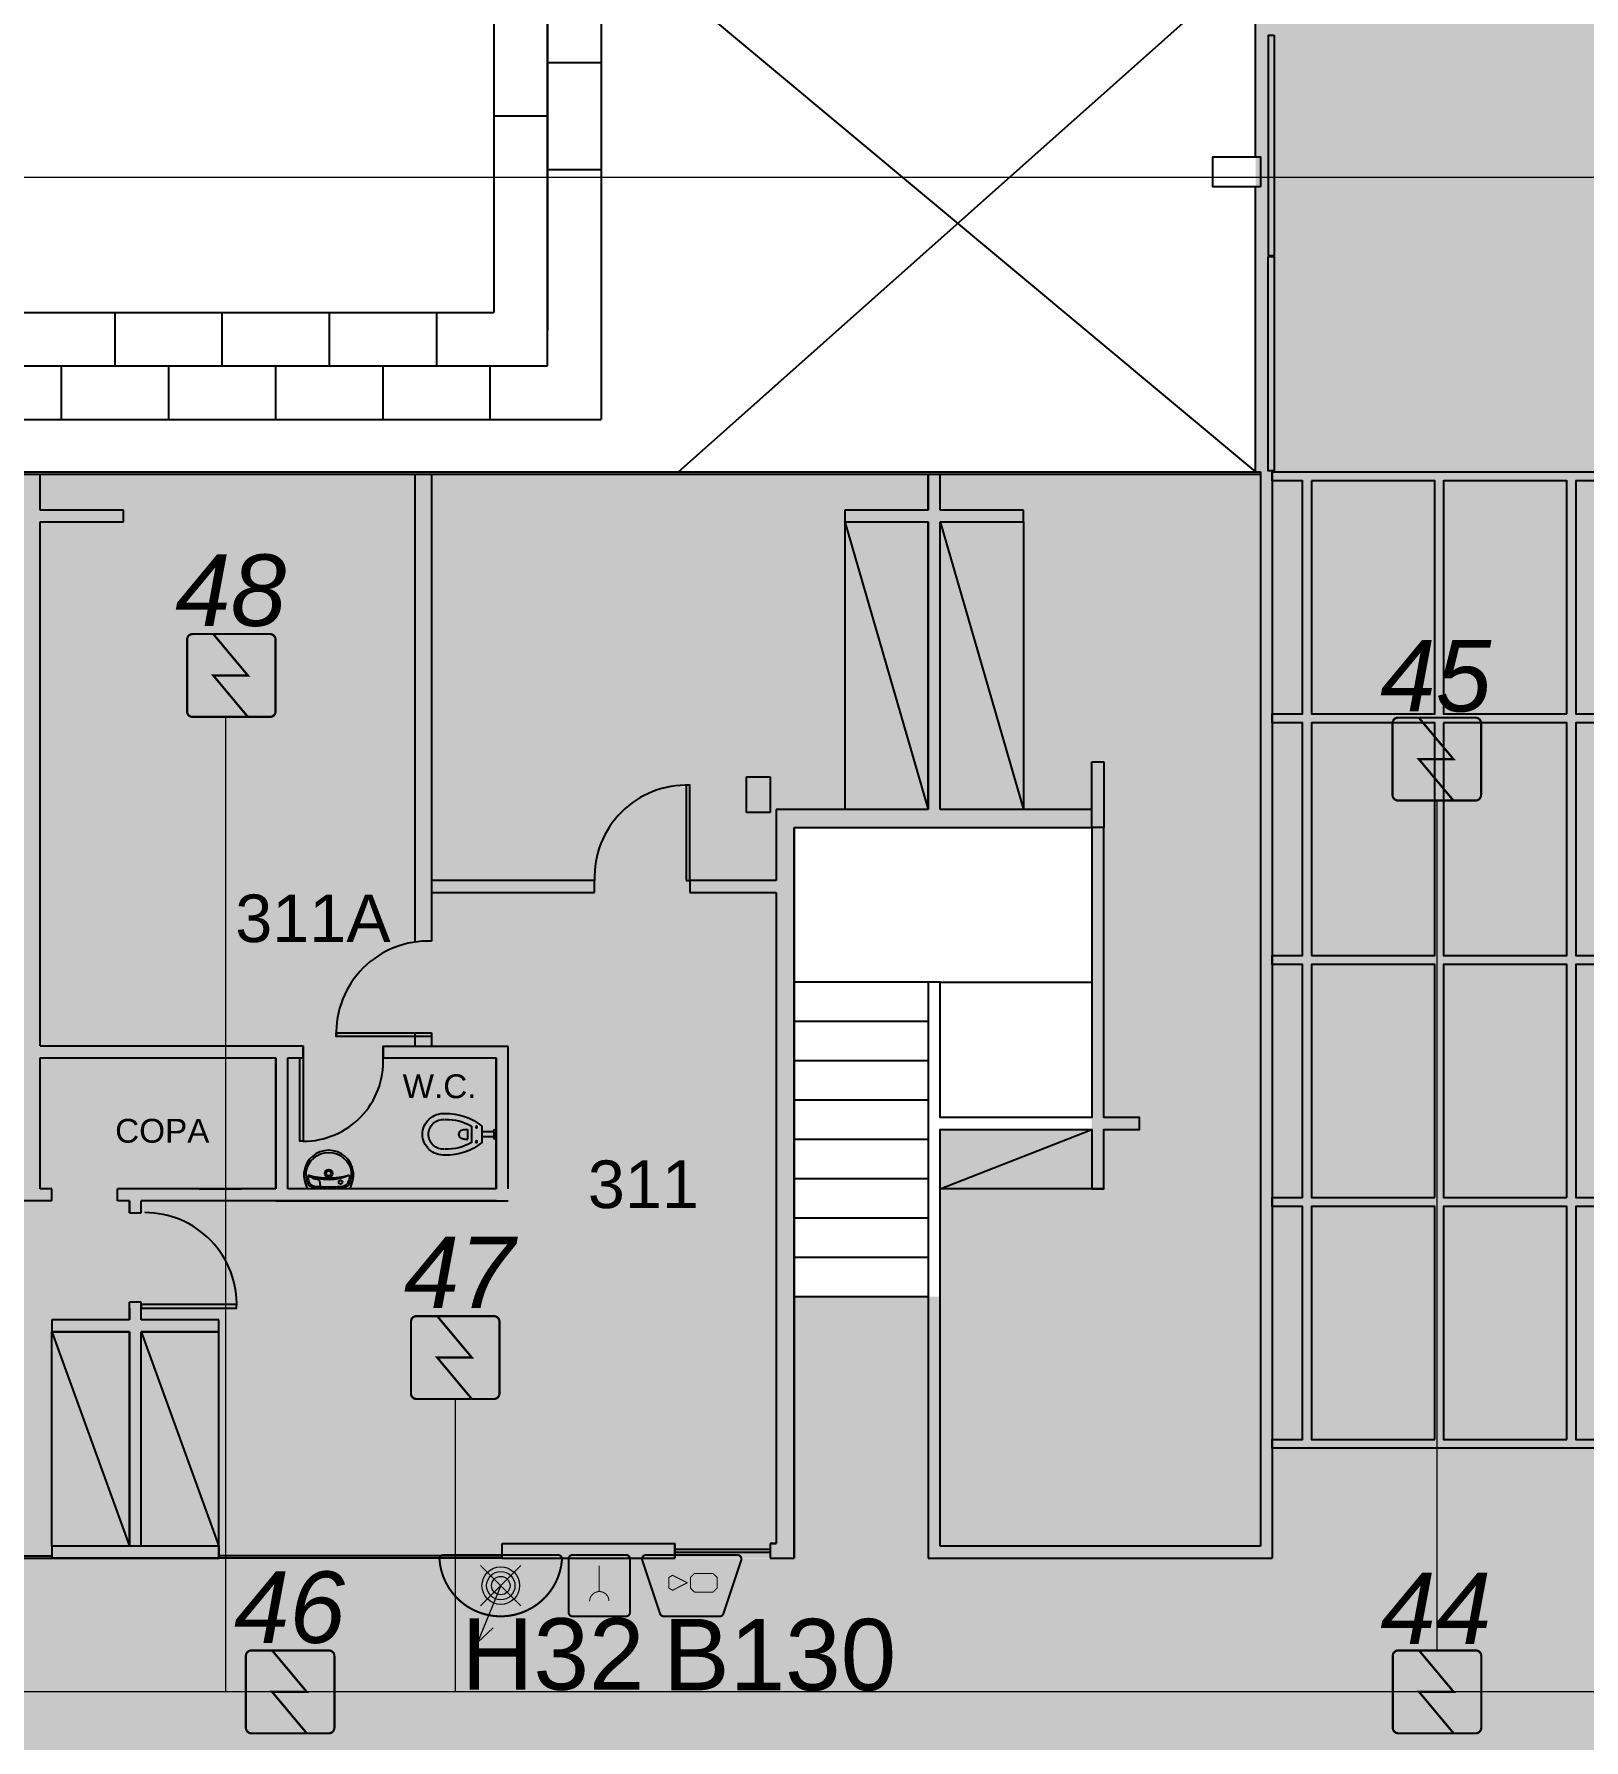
# Model space of a CAD drawing. Header units: metres. Extents: x -331 to 2982, y 362 to 2539.
# Drawn here: x 759.83 to 772.84, y 2203.98 to 2218.31 of the extents above; entities that cross this region are included whole.
import ezdxf
from ezdxf.enums import TextEntityAlignment as Align

# ---------------------------------------------------------------- set-up
doc = ezdxf.new("R2010")
doc.units = ezdxf.units.M
doc.layers.get('0').update_dxf_attribs({"color": 251})
doc.layers.add('_corredores', color=251, linetype='Continuous', plot=False)
doc.layers.add('_salas', color=251, linetype='Continuous', plot=False)
for name, color, linetype in [('ALV', 251, 'Continuous'), ('CX', 251, 'Continuous'), ('Det', 251, 'Continuous'), ('DET. FUMAÇA', 1, 'Continuous'), ('Det_Vigas', 251, 'Continuous'), ('Div', 251, 'Continuous'), ('Est', 251, 'Continuous'), ('Mob', 251, 'Continuous'), ('Pis', 251, 'Continuous'), ('SALAS NOVAS', 7, 'Continuous'), ('Texto_Salas', 251, 'Continuous'), ('vid', 251, 'Continuous')]:
    doc.layers.add(name, color=color, linetype=linetype)
doc.styles.add('ARIAL', font='arial.ttf')
doc.styles.add('DESTAQUE', font='arial.ttf', dxfattribs={"height": 0.4})
doc.styles.add('X3G_ENTITY_1416C355', font='arial.ttf', dxfattribs={"height": 0.6})
doc.styles.add('X3G_ENTITY_1416C3B3', font='arial.ttf', dxfattribs={"height": 0.6})
doc.styles.add('X3G_ENTITY_1416C3B6', font='arial.ttf', dxfattribs={"height": 0.6})
doc.styles.add('X3G_ENTITY_1416C3B9', font='arial.ttf', dxfattribs={"height": 0.6})
doc.styles.add('X3G_ENTITY_1416C3BC', font='arial.ttf', dxfattribs={"height": 0.6})
doc.styles.add('X3G_ENTITY_1416C43A', font='arial.ttf', dxfattribs={"height": 0.6})
doc.styles.add('X3G_ENTITY_1422A8F3', font='arial.ttf', dxfattribs={"height": 0.6})

# ---------------------------------------------------------------- blocks, each defined once
blk = doc.blocks.new('WEW')
at = {"color": 1, "lineweight": 0, "true_color": 0xe60000}
for p, q in [((1781.244, 994.005), (1781.439, 994.482)), ((1781.439, 994.482), (1781.308, 994.36)), ((1781.439, 994.482), (1781.447, 994.302)), ((1781.075, 994.175), (1781.413, 993.836)), ((1781.413, 994.175), (1781.075, 993.836))]:
    blk.add_line(p, q, dxfattribs=at)
at = {"color": 1, "true_color": 0xe60000, "const_width": 0.0172}
for points in [[(1779.259, 993.747), (1780.023, 993.747, 0.511918), (1780.056, 993.793), (1779.907, 994.24, 0.322823), (1779.874, 994.263), (1779.408, 994.263, 0.322823), (1779.375, 994.24), (1779.226, 993.793, 0.511918)], [(1780.193, 994.263), (1780.641, 994.263, -0.414214), (1780.675, 994.229), (1780.675, 993.782, -0.414214), (1780.641, 993.747), (1780.193, 993.747, -0.414214), (1780.159, 993.782), (1780.159, 994.229, -0.414214)], [(1780.764, 993.748), (1781.724, 993.748, 0.435311), (1781.759, 993.784, 0.930949), (1780.73, 993.784, 0.435311)]]:
    blk.add_lwpolyline(points, format="xyb", close=True, dxfattribs=at)
at = {"color": 1, "true_color": 0xe60000, "const_width": 0.0086}
for points in [[(1780.336, 994.135), (1780.338, 994.117), (1780.344, 994.099), (1780.351, 994.088), (1780.365, 994.073), (1780.373, 994.067), (1780.386, 994.06), (1780.397, 994.057), (1780.413, 994.055), (1780.421, 994.055), (1780.431, 994.056), (1780.45, 994.062), (1780.464, 994.07), (1780.477, 994.082), (1780.488, 994.096), (1780.494, 994.11), (1780.497, 994.122), (1780.498, 994.13), (1780.498, 994.136)], [(1780.417, 993.837), (1780.417, 994.055)]]:
    blk.add_lwpolyline(points, dxfattribs=at)
for points in [[(1779.463, 994.06), (1779.617, 994.06), (1779.652, 994.026), (1779.652, 993.936), (1779.617, 993.902), (1779.463, 993.902), (1779.428, 993.936), (1779.428, 994.026)], [(1779.832, 993.936), (1779.832, 994.026), (1779.802, 994.044), (1779.679, 993.981), (1779.802, 993.918)]]:
    blk.add_lwpolyline(points, close=True, dxfattribs=at)
at = {"color": 1, "lineweight": 0, "true_color": 0xe60000}
for radius in [0.158, 0.119, 0.0774]:
    blk.add_circle((1781.244, 994.005), radius, dxfattribs=at)
blk = doc.blocks.new('Detector de fumaça')
at = {"layer": 'DET. FUMAÇA', "linetype": 'Continuous', "lineweight": 15, "const_width": 0.0187}
blk.add_lwpolyline([(774.599, 539.816), (775.249, 539.816, -0.414214), (775.296, 539.769), (775.296, 539.167, -0.414214), (775.249, 539.12), (774.599, 539.12, -0.414214), (774.553, 539.167), (774.553, 539.769, -0.414214)], format="xyb", close=True, dxfattribs=at)
blk.add_lwpolyline([(774.773, 539.816), (775.064, 539.468), (774.773, 539.468), (775.064, 539.12)], dxfattribs=at)
blk = doc.blocks.new('VASO')
at = {"layer": 'Mob'}
for p, q in [((302.351, 172.465), (302.38, 172.465)), ((302.38, 172.465), (302.38, 172.383)), ((302.411, 172.354), (302.411, 172.494)), ((302.499, 172.354), (302.499, 172.494)), ((302.599, 172.444), (302.499, 172.444)), ((302.599, 172.444), (302.599, 172.455)), ((302.599, 172.404), (302.599, 172.444)), ((302.619, 172.464), (302.609, 172.464)), ((302.619, 172.424), (302.619, 172.464)), ((302.351, 172.383), (302.38, 172.383)), ((302.599, 172.404), (302.499, 172.404)), ((302.599, 172.404), (302.599, 172.393)), ((302.619, 172.383), (302.609, 172.383)), ((302.619, 172.424), (302.619, 172.383))]:
    blk.add_line(p, q, dxfattribs=at)
for centre in [(302.453, 172.486), (302.453, 172.362)]:
    blk.add_circle(centre, 0.00707, dxfattribs=at)
for centre, radius, start, end in [((302.178, 172.42), 0.179, 86.6811, 178.7962), ((302.205, 172.134), 0.464, 50.6979, 92.0637), ((302.178, 172.42), 0.129, 86.6811, 178.7962), ((302.205, 172.134), 0.414, 60.1325, 92.0637), ((302.349, 172.422), 0.043, 86.6811, 178.7962), ((302.609, 172.455), 0.00935, 90, 180), ((302.178, 172.427), 0.179, 181.2038, 273.3189), ((302.178, 172.427), 0.129, 181.2038, 273.3189), ((302.205, 172.713), 0.464, 267.9363, 309.3021), ((302.205, 172.713), 0.414, 267.9363, 299.8675), ((302.349, 172.426), 0.043, 181.2038, 273.3189), ((302.609, 172.393), 0.00935, 180, 270)]:
    blk.add_arc(centre, radius, start, end, dxfattribs=at)
blk = doc.blocks.new('7c093587-be9b-4e51-a78e-42ca17a7b18c')
at = {"layer": 'CX', "color": 251, "ltscale": 8}
blk.add_lwpolyline([(762.059, 2209.711), (762.089, 2209.711), (762.089, 2209.011), (762.059, 2209.011)], close=True, dxfattribs=at)
blk.add_arc((762.089, 2209.682), 0.671, 270, 2.5089, dxfattribs=at)

msp = doc.modelspace()

# ---------------------------------------------------------------- hatches: boundary and pattern name
at = {"layer": '_corredores', "transparency": 33554508}
h = msp.add_hatch(color=256, dxfattribs=at)
h.dxf.hatch_style = 1
h.paths.add_polyline_path([(851.611, 2224.542), (870.381, 2224.542), (870.381, 2226.378), (870.191, 2226.378), (870.191, 2226.575), (870.005, 2226.762), (866.306, 2226.763), (866.29, 2226.729), (866.185, 2226.811), (865.424, 2227.572), (863.996, 2227.572), (862.567, 2227.572), (861.757, 2226.763), (861.722, 2226.763), (861.718, 2226.762), (861.705, 2226.761), (861.687, 2226.761), (858.092, 2226.763), (857.746, 2226.416), (857.399, 2226.763), (853.806, 2226.763), (853.79, 2226.729), (853.686, 2226.811), (852.924, 2227.572), (851.496, 2227.572), (849.749, 2227.572), (849.749, 2226.812), (849.609, 2226.812), (849.609, 2229.892), (844.805, 2229.892), (844.805, 2226.871), (844.864, 2226.812), (845.246, 2227.194), (845.628, 2226.812), (845.246, 2226.43), (844.805, 2226.871), (844.805, 2226.753), (844.815, 2226.763), (840.708, 2226.763), (840.376, 2226.43), (840.043, 2226.763), (836.436, 2226.763), (836.42, 2226.729), (836.316, 2226.811), (835.554, 2227.572), (834.126, 2227.572), (832.698, 2227.572), (831.888, 2226.763), (831.852, 2226.763), (831.849, 2226.762), (831.835, 2226.761), (831.817, 2226.761), (828.223, 2226.763), (827.876, 2226.416), (827.529, 2226.763), (823.936, 2226.763), (823.92, 2226.729), (823.815, 2226.811), (823.054, 2227.572), (821.626, 2227.572), (820.197, 2227.572), (819.387, 2226.763), (819.352, 2226.763), (819.348, 2226.762), (819.335, 2226.761), (819.317, 2226.761), (815.722, 2226.763), (815.376, 2226.416), (815.029, 2226.763), (811.436, 2226.763), (811.42, 2226.729), (811.315, 2226.811), (810.554, 2227.572), (809.126, 2227.572), (807.697, 2227.572), (806.887, 2226.763), (806.852, 2226.763), (806.848, 2226.762), (806.835, 2226.761), (806.817, 2226.761), (803.222, 2226.763), (802.876, 2226.416), (802.529, 2226.763), (798.936, 2226.763), (798.92, 2226.729), (798.815, 2226.811), (798.054, 2227.572), (796.626, 2227.572), (795.197, 2227.572), (794.387, 2226.763), (794.352, 2226.763), (794.348, 2226.762), (794.335, 2226.761), (794.317, 2226.761), (790.722, 2226.763), (790.376, 2226.416), (790.029, 2226.763), (786.436, 2226.763), (786.42, 2226.729), (786.315, 2226.811), (785.554, 2227.572), (784.126, 2227.572), (782.697, 2227.572), (781.887, 2226.763), (781.852, 2226.763), (781.848, 2226.762), (781.835, 2226.761), (781.817, 2226.761), (778.222, 2226.763), (777.876, 2226.416), (777.529, 2226.763), (773.936, 2226.763), (773.92, 2226.729), (773.816, 2226.811), (773.054, 2227.572), (771.626, 2227.572), (770.197, 2227.572), (769.387, 2226.763), (769.352, 2226.763), (769.348, 2226.762), (769.335, 2226.761), (769.317, 2226.761), (765.617, 2226.762), (765.431, 2226.575), (765.431, 2226.378), (765.241, 2226.378), (765.241, 2224.542), (770.086, 2224.542), (770.086, 2214.629), (770.226, 2214.629), (770.226, 2205.509), (767.338, 2205.509), (767.338, 2207.704), (766.211, 2207.704), (766.211, 2205.509), (751.111, 2205.509), (751.111, 2210.741), (749.911, 2210.741), (749.911, 2205.509), (746.061, 2205.509), (746.061, 2201.894), (748.431, 2201.894), (748.431, 2203.594), (748.031, 2203.594), (748.031, 2203.794), (754.456, 2203.794), (754.456, 2203.594), (754.131, 2203.594), (754.131, 2201.894), (754.456, 2201.894), (754.456, 2201.694), (754.456, 2201.169), (757.956, 2201.169), (757.956, 2203.569), (757.956, 2203.769), (768.011, 2203.769), (768.011, 2203.749), (768.816, 2203.749), (768.816, 2195.789), (767.986, 2195.789), (767.986, 2195.769), (762.346, 2195.769), (761.071, 2195.769), (761.071, 2193.044), (754.156, 2193.044), (752.481, 2193.044), (752.481, 2160.519), (752.481, 2157.069), (754.081, 2157.069), (754.081, 2160.544), (753.906, 2160.544), (753.906, 2163.419), (754.171, 2163.419), (754.171, 2187.629), (760.806, 2187.629), (760.806, 2187.719), (773.011, 2187.719), (775.861, 2187.719), (782.791, 2187.719), (782.791, 2190.319), (775.861, 2190.319), (772.986, 2190.319), (772.986, 2195.79), (771.756, 2195.789), (771.756, 2203.744), (773.121, 2203.744), (773.121, 2203.829), (845.141, 2203.829), (845.141, 2195.819), (845.261, 2195.819), (845.261, 2190.319), (839.761, 2190.319), (839.761, 2188.494), (845.261, 2188.494), (845.261, 2187.569), (849.661, 2187.569), (849.661, 2185.094), (852.261, 2185.094), (852.261, 2183.894), (853.061, 2183.894), (853.061, 2176.889), (852.261, 2176.889), (852.261, 2175.254), (853.061, 2175.254), (853.061, 2168.394), (852.261, 2168.394), (852.261, 2166.994), (853.061, 2166.994), (853.061, 2159.489), (825.261, 2159.489), (825.261, 2158.669), (814.561, 2158.669), (814.561, 2159.469), (811.031, 2159.469), (811.031, 2158.069), (813.081, 2158.069), (813.081, 2157.769), (812.881, 2157.769), (812.881, 2156.869), (827.081, 2156.869), (827.081, 2158.069), (854.661, 2158.069), (854.661, 2183.893), (855.756, 2183.893), (855.756, 2184.657), (854.661, 2184.657), (854.661, 2186.757), (855.756, 2186.757), (855.756, 2187.519), (852.011, 2187.519), (852.011, 2187.719), (870.321, 2187.719), (870.321, 2195.769), (866.411, 2195.769), (866.411, 2195.773), (852.411, 2195.789), (852.411, 2195.699), (852.411, 2190.369), (849.561, 2190.369), (849.561, 2205.509), (845.001, 2205.509), (845.001, 2208.659), (849.561, 2208.659), (849.561, 2208.919), (849.561, 2212.194), (852.211, 2212.194), (852.211, 2214.629), (851.611, 2214.629)])
h.paths.add_polyline_path([(845.931, 2221.609), (845.47, 2221.609), (845.47, 2222.029), (843.97, 2222.029), (843.97, 2221.609), (843.95, 2220.109), (845.93, 2220.109), (845.931, 2214.629), (846.008, 2214.629), (846.008, 2210.809), (843.811, 2210.809), (843.811, 2205.509), (835.011, 2205.509), (835.011, 2210.809), (833.811, 2210.809), (833.811, 2205.509), (825.011, 2205.509), (825.011, 2210.809), (823.811, 2210.809), (823.811, 2205.509), (815.011, 2205.509), (815.011, 2210.809), (813.811, 2210.809), (813.811, 2205.509), (805.011, 2205.509), (805.011, 2210.809), (803.811, 2210.809), (803.811, 2205.509), (795.011, 2205.509), (795.011, 2210.809), (793.811, 2210.809), (793.811, 2205.509), (785.011, 2205.509), (785.011, 2210.809), (783.811, 2210.809), (783.811, 2205.509), (775.011, 2205.509), (775.011, 2210.809), (773.981, 2210.809), (773.981, 2205.509), (773.196, 2205.509), (773.196, 2214.629), (773.126, 2214.629), (773.125, 2220.109), (775.146, 2220.109), (775.146, 2221.609), (775.126, 2221.609), (775.126, 2222.029), (773.626, 2222.029), (773.626, 2221.609), (773.166, 2221.609), (773.166, 2224.542), (845.931, 2224.541)], flags=16)
h.paths.add_polyline_path([(851.496, 2226.43), (851.114, 2226.812), (851.496, 2227.194), (851.878, 2226.812)], flags=16)
h.paths.add_polyline_path([(834.508, 2226.812), (834.126, 2226.43), (833.744, 2226.812), (834.126, 2227.194)], flags=16)
h.paths.add_polyline_path([(863.614, 2226.812), (863.996, 2227.194), (864.378, 2226.812), (863.996, 2226.43)], flags=16)
h.paths.add_polyline_path([(822.008, 2226.812), (821.626, 2226.43), (821.244, 2226.812), (821.626, 2227.194)], flags=16)
h.paths.add_polyline_path([(864.389, 2190.556), (864.551, 2190.634), (864.712, 2190.35), (866.013, 2191.248, -0.431733), (866.332, 2192.391), (865.598, 2193.79), (865.28, 2193.589), (865.172, 2193.734, -2.788173)], flags=16)
h.paths.add_polyline_path([(809.508, 2226.812), (809.126, 2226.43), (808.744, 2226.812), (809.126, 2227.194)], flags=16)
h.paths.add_polyline_path([(797.008, 2226.812), (796.626, 2226.43), (796.244, 2226.812), (796.626, 2227.194)], flags=16)
h.paths.add_polyline_path([(784.507, 2226.812), (784.126, 2226.43), (783.744, 2226.812), (784.126, 2227.194)], flags=16)
h.paths.add_polyline_path([(772.008, 2226.812), (771.626, 2226.43), (771.244, 2226.812), (771.626, 2227.194)], flags=16)
h.paths.add_polyline_path([(767.557, 2193.922), (767.41, 2193.819), (767.205, 2194.063), (766.31, 2193.169, -0.414214), (766.31, 2192.369), (767.205, 2191.475), (767.41, 2191.719), (767.557, 2191.616, -3.171595)], flags=16)
at = {"layer": '_salas', "transparency": 33554559}
h = msp.add_hatch(color=256, dxfattribs=at)
h.dxf.hatch_style = 1
h.paths.add_polyline_path([(770.224, 2214.631), (770.084, 2214.631), (746.059, 2214.631), (746.059, 2205.511), (749.909, 2205.511), (749.909, 2210.743), (751.109, 2210.743), (751.109, 2205.511), (766.209, 2205.511), (766.209, 2207.706), (766.209, 2211.646), (768.709, 2211.646), (768.709, 2209.111), (767.436, 2209.111), (767.436, 2207.706), (767.336, 2207.706), (767.336, 2205.511), (770.224, 2205.511)])

# ---------------------------------------------------------------- linework, layer by layer
at = {"layer": 'ALV', "color": 251}
for p, q in [((759.879, 2214.311), (759.879, 2214.611)), ((759.879, 2214.311), (759.879, 2214.611)), ((763.026, 2214.611), (763.026, 2210.685)), ((763.166, 2214.611), (763.166, 2210.692)), ((767.336, 2214.311), (767.336, 2214.611)), ((767.336, 2214.611), (767.336, 2214.311)), ((767.436, 2214.311), (767.436, 2214.611)), ((767.436, 2214.311), (767.436, 2214.611)), ((770.124, 2214.631), (770.124, 2205.611)), ((770.224, 2214.631), (770.224, 2205.511)), ((760.579, 2214.311), (759.879, 2214.311)), ((760.579, 2214.311), (759.879, 2214.311)), ((760.579, 2214.211), (760.579, 2214.311)), ((766.636, 2214.311), (766.636, 2214.211)), ((767.336, 2214.311), (766.636, 2214.311)), ((767.336, 2214.311), (766.636, 2214.311)), ((766.636, 2214.311), (766.636, 2214.211)), ((768.136, 2214.311), (767.436, 2214.311)), ((768.136, 2214.311), (767.436, 2214.311)), ((768.136, 2214.211), (768.136, 2214.311)), ((768.136, 2214.211), (768.136, 2214.311)), ((759.879, 2214.211), (760.579, 2214.211)), ((759.879, 2209.811), (759.879, 2214.211)), ((759.879, 2209.811), (759.879, 2214.211)), ((759.879, 2214.211), (760.579, 2214.211)), ((766.636, 2214.211), (767.336, 2214.211)), ((766.636, 2214.211), (767.336, 2214.211)), ((767.336, 2211.796), (767.336, 2214.211)), ((767.336, 2214.211), (767.336, 2211.796)), ((767.436, 2211.796), (767.436, 2214.211)), ((767.436, 2211.796), (767.436, 2214.211)), ((767.436, 2214.211), (768.136, 2214.211)), ((766.059, 2211.796), (766.059, 2211.201)), ((767.336, 2211.796), (766.059, 2211.796)), ((768.709, 2211.796), (767.436, 2211.796)), ((768.709, 2211.796), (767.436, 2211.796)), ((766.209, 2211.646), (766.209, 2205.511)), ((766.209, 2205.511), (766.209, 2211.646)), ((766.209, 2211.646), (768.709, 2211.646)), ((764.534, 2211.201), (763.166, 2211.201)), ((763.166, 2211.101), (764.534, 2211.101)), ((764.534, 2211.101), (764.534, 2211.201)), ((766.059, 2211.201), (765.334, 2211.201)), ((765.334, 2211.201), (765.334, 2211.101)), ((765.334, 2211.101), (766.059, 2211.101)), ((766.059, 2211.101), (766.059, 2205.633)), ((767.336, 2210.346), (767.336, 2205.511)), ((767.436, 2210.346), (767.336, 2210.346)), ((767.336, 2210.346), (767.336, 2205.511)), ((759.879, 2209.811), (762.089, 2209.811)), ((762.089, 2209.711), (762.089, 2209.811)), ((762.089, 2209.811), (762.089, 2209.711)), ((762.759, 2209.711), (762.759, 2209.811)), ((762.759, 2209.811), (762.759, 2209.711)), ((763.809, 2209.807), (762.759, 2209.808)), ((763.026, 2209.922), (763.026, 2209.807)), ((763.166, 2209.922), (763.166, 2209.807)), ((763.809, 2208.611), (763.809, 2209.807)), ((759.879, 2209.711), (761.059, 2209.711)), ((759.879, 2208.611), (759.879, 2209.711)), ((759.879, 2208.611), (759.879, 2209.711)), ((759.879, 2209.711), (761.859, 2209.711)), ((761.859, 2208.611), (761.859, 2209.711)), ((761.859, 2209.711), (761.859, 2208.611)), ((761.959, 2208.611), (761.959, 2209.711)), ((761.959, 2209.711), (762.089, 2209.711)), ((762.759, 2209.711), (763.709, 2209.711)), ((763.709, 2208.611), (763.709, 2209.711)), ((763.709, 2209.711), (763.709, 2208.611)), ((763.809, 2208.611), (763.809, 2209.711)), ((759.879, 2208.611), (759.879, 2209.111)), ((759.979, 2208.611), (759.879, 2208.611)), ((759.979, 2208.511), (759.979, 2208.611)), ((761.859, 2208.611), (760.529, 2208.611)), ((761.859, 2208.611), (760.529, 2208.611)), ((760.529, 2208.511), (760.529, 2208.611)), ((763.709, 2208.611), (761.959, 2208.611)), ((763.709, 2208.611), (761.959, 2208.611)), ((759.979, 2208.511), (757.829, 2208.511)), ((760.629, 2208.511), (760.529, 2208.511)), ((760.629, 2208.411), (760.629, 2208.511)), ((760.629, 2208.511), (760.629, 2208.411)), ((760.629, 2208.411), (760.729, 2208.411)), ((760.629, 2208.411), (760.729, 2208.411)), ((760.629, 2208.411), (760.729, 2208.411)), ((761.859, 2208.511), (760.729, 2208.511)), ((760.729, 2208.411), (760.729, 2208.511)), ((760.729, 2208.411), (760.729, 2208.511)), ((763.709, 2208.511), (761.859, 2208.511)), ((761.859, 2208.511), (763.809, 2208.511)), ((760.729, 2207.661), (760.629, 2207.661)), ((760.629, 2207.511), (760.629, 2207.661)), ((760.729, 2207.511), (760.729, 2207.661)), ((760.629, 2207.511), (759.979, 2207.511)), ((759.979, 2207.511), (759.979, 2207.411)), ((760.629, 2207.511), (759.979, 2207.511)), ((759.979, 2207.511), (759.979, 2207.411)), ((760.629, 2207.611), (760.629, 2207.511)), ((760.729, 2207.511), (760.729, 2207.611)), ((761.379, 2207.511), (760.729, 2207.511)), ((761.379, 2207.411), (761.379, 2207.511)), ((760.629, 2207.411), (759.979, 2207.411)), ((759.979, 2207.411), (760.629, 2207.411)), ((760.629, 2205.611), (760.629, 2207.411)), ((760.629, 2207.411), (760.629, 2205.611)), ((761.379, 2207.411), (760.729, 2207.411)), ((760.729, 2205.611), (760.729, 2207.411)), ((760.729, 2205.611), (760.729, 2207.411)), ((760.729, 2207.411), (761.379, 2207.411)), ((760.629, 2205.611), (759.979, 2205.611)), ((759.979, 2205.611), (759.979, 2205.511)), ((760.629, 2205.611), (759.979, 2205.611)), ((759.979, 2205.611), (759.979, 2205.511)), ((761.379, 2205.511), (759.979, 2205.511)), ((759.979, 2205.511), (761.379, 2205.511)), ((761.379, 2205.611), (760.499, 2205.611)), ((761.379, 2205.611), (761.379, 2205.511)), ((761.379, 2205.511), (761.379, 2205.611)), ((763.729, 2205.511), (763.729, 2205.511)), ((763.759, 2205.511), (763.759, 2205.633)), ((763.759, 2205.633), (765.209, 2205.633)), ((763.759, 2205.511), (763.809, 2205.511)), ((763.809, 2205.511), (765.209, 2205.511)), ((764.954, 2205.511), (764.954, 2205.511)), ((765.009, 2205.511), (765.109, 2205.511)), ((765.054, 2205.511), (765.054, 2205.511)), ((765.209, 2205.633), (765.209, 2205.511)), ((765.209, 2205.511), (765.209, 2205.633)), ((766.009, 2205.633), (766.009, 2205.511)), ((766.009, 2205.633), (766.059, 2205.633)), ((766.059, 2205.633), (766.009, 2205.633)), ((766.009, 2205.633), (766.009, 2205.511)), ((766.009, 2205.511), (766.209, 2205.511)), ((766.009, 2205.511), (766.209, 2205.511)), ((767.336, 2205.511), (770.224, 2205.511)), ((770.124, 2205.611), (767.436, 2205.611))]:
    msp.add_line(p, q, dxfattribs=at)
msp.add_lwpolyline([(767.436, 2205.611), (767.436, 2209.111), (768.709, 2209.111), (768.709, 2208.611), (768.809, 2208.611), (768.809, 2209.111), (769.11, 2209.111), (769.11, 2209.211), (768.809, 2209.211), (768.809, 2209.811), (768.809, 2211.646), (768.709, 2211.646), (768.709, 2209.211), (767.436, 2209.211), (767.436, 2210.346)], dxfattribs=at)
at = {"layer": 'CX', "color": 251}
msp.add_lwpolyline([(770.124, 2217.026), (769.724, 2217.026), (769.724, 2217.276), (770.124, 2217.276)], close=True, dxfattribs=at)
at = {"layer": 'CX', "color": 251, "ltscale": 8}
for points in [[(765.304, 2211.201), (765.334, 2211.201), (765.334, 2212.001), (765.304, 2212.001)], [(763.166, 2209.922), (763.166, 2209.892), (762.366, 2209.892), (762.366, 2209.922)], [(760.729, 2207.641), (760.729, 2207.611), (761.529, 2207.611), (761.529, 2207.641)], [(765.209, 2205.557), (765.209, 2205.587), (766.009, 2205.587), (766.009, 2205.557)]]:
    msp.add_lwpolyline(points, close=True, dxfattribs=at)
for centre, start, end in [((765.305, 2211.23), 87.8389, 182.1611), ((763.137, 2209.921), 87.8389, 182.1611), ((760.759, 2207.641), 357.8106, 90)]:
    msp.add_arc(centre, 0.771, start, end, dxfattribs=at)
at = {"layer": 'Det', "color": 251}
for p, q in [((763.689, 2226.719), (763.689, 2215.971)), ((764.139, 2226.719), (764.139, 2215.82)), ((764.139, 2215.521), (764.139, 2226.719)), ((764.589, 2226.719), (764.589, 2215.071)), ((765.018, 2218.858), (770.084, 2214.631)), ((765.239, 2214.631), (770.084, 2218.944)), ((764.139, 2218.07), (764.589, 2218.07)), ((763.689, 2217.62), (764.139, 2217.62)), ((764.139, 2217.17), (764.589, 2217.17)), ((745.179, 2215.971), (763.689, 2215.971)), ((760.509, 2215.521), (760.509, 2215.971)), ((761.409, 2215.521), (761.409, 2215.971)), ((762.309, 2215.521), (762.309, 2215.971)), ((763.209, 2215.521), (763.209, 2215.971)), ((745.629, 2215.521), (764.139, 2215.521)), ((760.059, 2215.071), (760.059, 2215.521)), ((760.959, 2215.071), (760.959, 2215.521)), ((761.859, 2215.071), (761.859, 2215.521)), ((762.759, 2215.071), (762.759, 2215.521)), ((763.659, 2215.071), (763.659, 2215.521)), ((745.629, 2215.071), (764.589, 2215.071)), ((760.509, 2215.071), (760.509, 2215.071)), ((761.409, 2215.071), (761.409, 2215.071)), ((762.309, 2215.071), (762.309, 2215.071)), ((763.209, 2215.071), (763.209, 2215.071))]:
    msp.add_line(p, q, dxfattribs=at)
at = {"layer": 'Det_Vigas', "color": 251}
for points in [[(770.479, 2206.433), (770.224, 2206.433), (770.224, 2206.508), (770.479, 2206.508), (770.479, 2208.464), (770.224, 2208.464), (770.224, 2208.539), (770.479, 2208.539), (770.479, 2210.495), (770.224, 2210.495), (770.224, 2210.57), (770.479, 2210.57), (770.479, 2212.525), (770.224, 2212.525), (770.224, 2212.6), (770.479, 2212.6), (770.479, 2214.556), (770.224, 2214.556), (770.224, 2214.631), (773.074, 2214.631)], [(773.074, 2214.556), (772.772, 2214.556), (772.772, 2212.6), (773.074, 2212.6)], [(773.074, 2212.525), (772.772, 2212.525), (772.772, 2210.57), (773.074, 2210.57)], [(773.074, 2210.495), (772.772, 2210.495), (772.772, 2208.539), (773.074, 2208.539)], [(773.074, 2208.464), (772.772, 2208.464), (772.772, 2206.508), (773.074, 2206.508)], [(773.074, 2206.433), (770.479, 2206.433)]]:
    msp.add_lwpolyline(points, dxfattribs=at)
for points in [[(770.554, 2214.556), (770.554, 2212.6), (771.588, 2212.6), (771.588, 2214.556)], [(772.697, 2212.6), (772.697, 2214.556), (771.663, 2214.556), (771.663, 2212.6)], [(770.554, 2210.57), (771.588, 2210.57), (771.588, 2212.525), (770.554, 2212.525)], [(771.663, 2212.525), (771.663, 2210.57), (772.697, 2210.57), (772.697, 2212.525)], [(771.588, 2208.539), (771.588, 2210.495), (770.554, 2210.495), (770.554, 2208.539)], [(772.697, 2208.539), (772.697, 2210.495), (771.663, 2210.495), (771.663, 2208.539)], [(771.588, 2206.508), (771.588, 2208.464), (770.554, 2208.464), (770.554, 2206.508)], [(772.697, 2206.508), (772.697, 2208.464), (771.663, 2208.464), (771.663, 2206.508)]]:
    msp.add_lwpolyline(points, close=True, dxfattribs=at)
at = {"layer": 'Div', "color": 230, "linetype": 'Continuous', "lineweight": 0}
msp.add_line((871.492, 2217.102), (742.965, 2217.102), dxfattribs=at)
at = {"layer": 'Div', "color": 150, "linetype": 'Continuous', "lineweight": 0}
for p, q in [((761.437, 2212.582), (761.437, 2204.388)), ((771.605, 2211.872), (771.605, 2204.736)), ((763.364, 2206.847), (763.364, 2204.388)), ((847.093, 2204.388), (750.816, 2204.388))]:
    msp.add_line(p, q, dxfattribs=at)
at = {"layer": 'Est', "color": 251}
for p, q in [((768.709, 2211.646), (768.709, 2212.196)), ((768.709, 2212.196), (768.809, 2212.196)), ((768.809, 2212.196), (768.809, 2211.646)), ((765.809, 2211.771), (765.809, 2212.071)), ((765.809, 2212.071), (766.009, 2212.071)), ((766.009, 2212.071), (766.009, 2211.771)), ((766.009, 2211.771), (765.809, 2211.771)), ((768.809, 2211.646), (768.709, 2211.646))]:
    msp.add_line(p, q, dxfattribs=at)
at = {"layer": 'Mob', "color": 251}
for p, q in [((766.636, 2214.211), (766.636, 2211.796)), ((768.136, 2214.211), (768.136, 2211.796)), ((767.436, 2208.611), (768.709, 2209.111)), ((761.215, 2208.611), (761.566, 2208.611)), ((761.669, 2208.611), (761.669, 2208.611)), ((768.809, 2208.611), (767.436, 2208.611)), ((759.979, 2205.611), (759.979, 2207.411)), ((761.379, 2205.611), (761.379, 2207.411))]:
    msp.add_line(p, q, dxfattribs=at)
at = {"layer": 'Mob', "color": 251, "ltscale": 0.8}
for p, q in [((766.636, 2214.211), (767.336, 2211.796)), ((767.436, 2214.211), (768.136, 2211.796)), ((759.979, 2207.411), (760.629, 2205.611)), ((760.729, 2207.411), (761.379, 2205.611))]:
    msp.add_line(p, q, dxfattribs=at)
at = {"layer": 'Mob', "color": 251}
msp.add_lwpolyline([(762.302, 2208.622, -0.019765), (762.176, 2208.627, -0.055725), (762.158, 2208.629, -0.26837), (762.125, 2208.665, -0.08527), (762.113, 2208.753, -0.373975), (762.302, 2208.917, -0.373975), (762.492, 2208.753, -0.08527), (762.48, 2208.665, -0.26837), (762.446, 2208.629, -0.055725), (762.428, 2208.627, -0.019765)], format="xyb", close=True, dxfattribs=at)
for points in [[(762.477, 2208.718, 0.557482), (762.469, 2208.723, -0.068592), (762.365, 2208.693, -0.02486), (762.302, 2208.688, -0.02486), (762.239, 2208.693, -0.068592), (762.135, 2208.723, 0.557482), (762.128, 2208.718)], [(762.477, 2208.718, -0.09339), (762.464, 2208.665, -0.281673), (762.419, 2208.632, -0.022774), (762.329, 2208.626), (762.302, 2208.626), (762.275, 2208.626, -0.022774), (762.185, 2208.632, -0.281673), (762.14, 2208.665, -0.09339), (762.128, 2208.718)], [(762.47, 2208.724, -0.072415), (762.302, 2208.7, -0.072415), (762.135, 2208.724)], [(762.138, 2208.722, 0.467154), (762.14, 2208.715, 0.039312), (762.207, 2208.692, -0.320715), (762.226, 2208.671, -0.032811), (762.23, 2208.634)]]:
    msp.add_lwpolyline(points, format="xyb", dxfattribs=at)
for centre, radius in [((762.302, 2208.742), 0.0328), ((762.302, 2208.742), 0.0203), ((762.401, 2208.668), 0.0158)]:
    msp.add_circle(centre, radius, dxfattribs=at)
for centre, radius, start, end in [((762.302, 2208.726), 0.209, 90, 172.0182), ((762.302, 2208.726), 0.209, 7.9818, 90), ((762.36, 2208.736), 0.266, 175.9061, 208.0877), ((762.244, 2208.736), 0.266, 332.2647, 4.0939), ((761.217, 2208.614), 0.0027, 207.7353, 270), ((761.566, 2208.614), 0.0027, 270, 332.2647)]:
    msp.add_arc(centre, radius, start, end, dxfattribs=at)
at = {"layer": 'Pis', "color": 251, "ltscale": 500}
for p, q in [((770.084, 2217.276), (770.084, 2221.726)), ((770.084, 2214.631), (770.084, 2217.026))]:
    msp.add_line(p, q, dxfattribs=at)
at = {"layer": 'Pis', "color": 251}
for p, q in [((767.336, 2210.346), (766.209, 2210.346)), ((767.436, 2210.346), (768.709, 2210.346)), ((767.336, 2210.016), (766.209, 2210.016)), ((767.336, 2209.686), (766.209, 2209.686)), ((767.336, 2209.356), (766.209, 2209.356)), ((767.336, 2209.026), (766.209, 2209.026)), ((767.336, 2208.696), (766.209, 2208.696)), ((767.336, 2208.366), (766.209, 2208.366)), ((767.336, 2208.036), (766.209, 2208.036)), ((767.336, 2207.706), (766.209, 2207.706))]:
    msp.add_line(p, q, dxfattribs=at)
at = {"layer": 'vid', "color": 251, "ltscale": 5}
for p, q in [((770.189, 2218.299), (770.189, 2216.449)), ((770.189, 2218.299), (770.239, 2218.299)), ((770.239, 2218.299), (770.239, 2216.449)), ((770.189, 2216.449), (770.239, 2216.449))]:
    msp.add_line(p, q, dxfattribs=at)
at = {"layer": 'vid', "color": 251}
for p, q in [((746.069, 2214.631), (770.124, 2214.631)), ((746.089, 2214.611), (770.124, 2214.611)), ((756.029, 2205.531), (759.979, 2205.531)), ((756.029, 2205.511), (759.979, 2205.511)), ((763.759, 2205.531), (761.379, 2205.531)), ((763.759, 2205.511), (761.379, 2205.511))]:
    msp.add_line(p, q, dxfattribs=at)
at = {"layer": 'vid', "color": 251, "ltscale": 5}
msp.add_lwpolyline([(770.189, 2216.441), (770.239, 2216.441), (770.239, 2214.641), (770.189, 2214.641)], close=True, dxfattribs=at)

# ---------------------------------------------------------------- block references
msp.add_blockref('7c093587-be9b-4e51-a78e-42ca17a7b18c', (0, 0))
at = {"lineweight": 0, "rotation": 180}
msp.add_blockref('WEW', (2544.991, 3199.285), dxfattribs=at)
at = {"layer": 'DET. FUMAÇA', "linetype": 'Continuous', "lineweight": 0}
for p in [(-13.44, 1673.454), (-3.319, 1672.752), (-11.56, 1667.727), (-12.946, 1664.92), (-3.317, 1664.92)]:
    msp.add_blockref('Detector de fumaça', p, dxfattribs=at)
at = {"layer": 'Mob', "color": 251, "xscale": -1, "rotation": 180}
msp.add_blockref('VASO', (461.09, 2381.493), dxfattribs=at)

# ---------------------------------------------------------------- texts
at = {"layer": 'Div', "color": 5, "linetype": 'Continuous', "lineweight": 0, "true_color": 0x0000ff, "char_height": 0.6, "attachment_point": 1}
for s, insert, style in [('{\\fArial|b0|i1|c0|p34;48}', (761.013, 2213.938), 'X3G_ENTITY_1416C3B3'), ('{\\fArial|b0|i1|c0|p34;45}', (771.13, 2213.22), 'X3G_ENTITY_1416C3B9'), ('{\\fArial|b0|i1|c0|p34;47}', (762.933, 2208.211), 'X3G_ENTITY_1416C43A'), ('{\\fArial|b0|i1|c0|p34;46}', (761.507, 2205.399), 'X3G_ENTITY_1416C3B6'), ('{\\fArial|b0|i1|c0|p34;44}', (771.131, 2205.389), 'X3G_ENTITY_1416C3BC')]:
    msp.add_mtext_dynamic_manual_height_columns(s, width=13.3188, gutter_width=2.5, heights=[0], dxfattribs=dict(at, insert=insert, style=style))
at = {"layer": 'Div', "color": 96, "linetype": 'Continuous', "lineweight": 0, "true_color": 0x008000, "insert": (763.416, 2205.006), "char_height": 0.6, "width": 13.3188, "attachment_point": 1, "style": 'X3G_ENTITY_1422A8F3'}
msp.add_mtext('H32', dxfattribs=at)
at = {"layer": 'Div', "color": 6, "linetype": 'Continuous', "lineweight": 0, "true_color": 0xff00ff, "insert": (765.109, 2205.001), "char_height": 0.6, "attachment_point": 1, "style": 'X3G_ENTITY_1416C355'}
msp.add_mtext_dynamic_manual_height_columns('B130', width=13.3188, gutter_width=2.5, heights=[0], dxfattribs=at)
at = {"layer": 'SALAS NOVAS', "color": 251, "style": 'DESTAQUE'}
for s, p in [('311A', (762.17, 2210.683)), ('311', (764.944, 2208.45))]:
    msp.add_text(s, height=0.4, dxfattribs=at).set_placement(p, align=Align.CENTER)
at = {"layer": 'Texto_Salas', "color": 251, "char_height": 0.2, "width": 2.2626, "attachment_point": 2, "style": 'ARIAL'}
for s, insert in [('W.C.', (763.233, 2209.573)), ('COPA', (760.905, 2209.199))]:
    msp.add_mtext(s, dxfattribs=dict(at, insert=insert))

doc.saveas('drawing.dxf')
